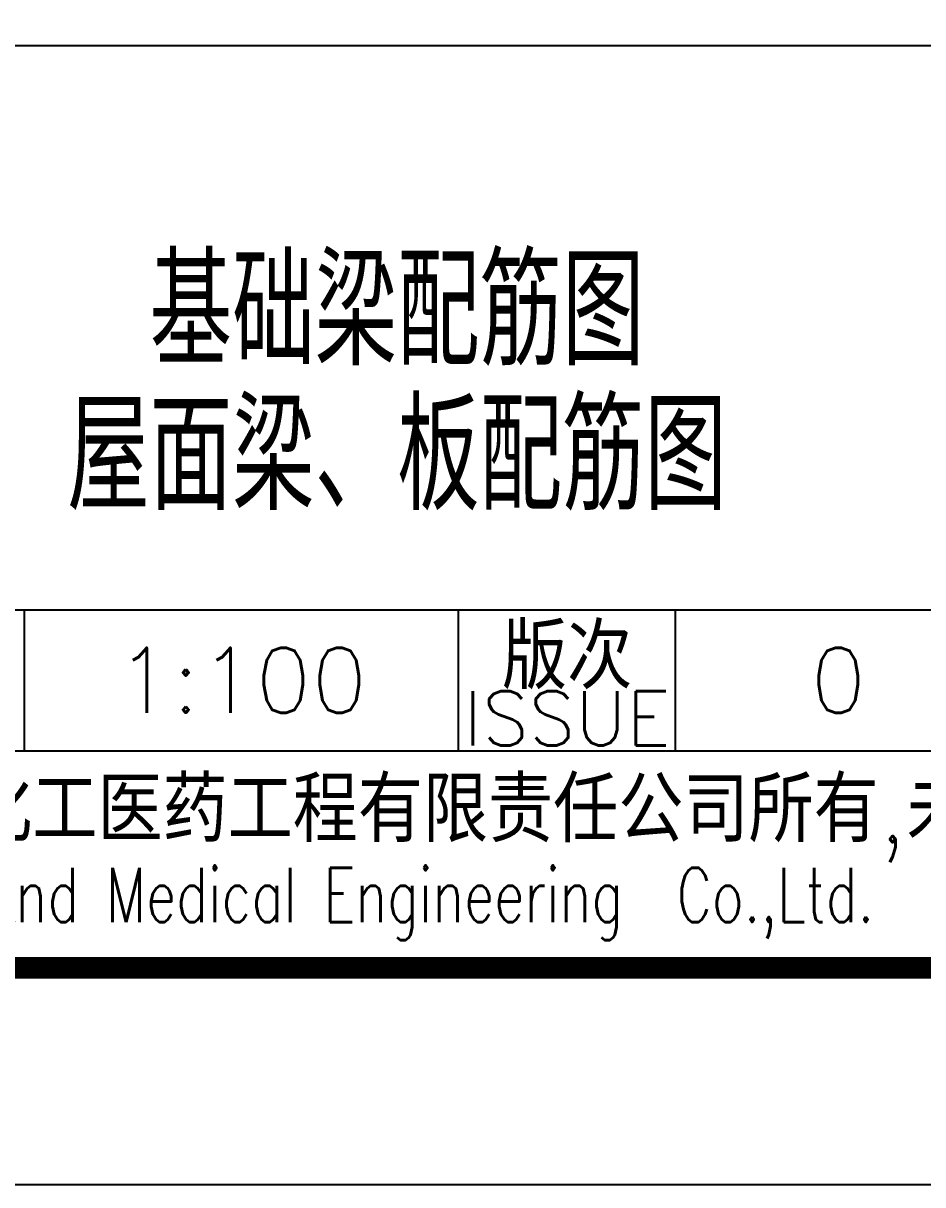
# Model space of a CAD drawing. Extents: x -14715 to 4269, y -24538 to -12228.
# Drawn here: x -11709.6 to -11668.1, y -24537.6 to -24484 of the extents above; entities that cross this region are included whole.
import ezdxf
from ezdxf.enums import TextEntityAlignment as Align

# ---------------------------------------------------------------- set-up
doc = ezdxf.new("R2010")
doc.units = 0
doc.header["$LTSCALE"] = 2000
doc.header["$MEASUREMENT"] = 0
doc.layers.get('0').update_dxf_attribs({"linetype": 'CONTINUOUS'})
doc.layers.add('PUB_TEXT', color=7, linetype='CONTINUOUS')
doc.styles.add('ECEC_TQ', font='txt_l.shx', dxfattribs={"bigfont": 'hztxt_l.shx'})
doc.styles.add('TS', font='tssdeng.shx', dxfattribs={"width": 0.8, "height": 2.5, "bigfont": 'tssdchn.shx'})

msp = doc.modelspace()

# ---------------------------------------------------------------- linework, layer by layer
for p, q in [((-11774.5, -24485.063), (-11664.5, -24485.063)), ((-11719.5, -24511.063), (-11594.5, -24511.063)), ((-11709.5, -24517.563), (-11709.5, -24511.063)), ((-11689.5, -24517.563), (-11689.5, -24511.063)), ((-11679.5, -24517.563), (-11679.5, -24511.063)), ((-11774.5, -24517.563), (-11594.5, -24517.563)), ((-11774.5, -24527.563), (-11594.5, -24527.563)), ((-11584.5, -24537.563), (-12635.75, -24537.563))]:
    msp.add_line(p, q)
at = {"color": 0, "const_width": 1}
msp.add_lwpolyline([(-11594.5, -24527.563), (-12610.75, -24527.563), (-12610.75, -23953.563), (-11594.5, -23953.563)], close=True, dxfattribs=at)

# ---------------------------------------------------------------- texts
at = {"style": 'ECEC_TQ'}
for s, height, p in [('版次', 3, (-11684.5, -24513.063)), ('ISSUE', 2.5, (-11684.5, -24516.063)), ('本文件专有权属安徽华东化工医药工程有限责任公司所有,未经许可不得复制或转让给第三方', 3, (-11684.5, -24520.563))]:
    msp.add_text(s, height=height, dxfattribs=at).set_placement(p, align=Align.MIDDLE)
at = {"style": 'ECEC_TQ', "width": 0.72}
msp.add_text('The proprietary right of this document belongs to Anhui Huadong Chemical And Medical Engineering  Co.,Ltd.  and any replication or transfer to the 3rd. side is forbidden without its permission. ', height=2.5, dxfattribs=at).set_placement((-11684.5, -24524.563), align=Align.MIDDLE)
at = {"style": 'ECEC_TQ'}
for tag, text, p in [('1:100', '1:100', (-11699.5, -24514.313)), ('0', '0', (-11672, -24514.313))]:
    msp.add_attdef(tag, text=text, height=3, dxfattribs=at).set_placement(p, align=Align.MIDDLE)
at = {"layer": 'PUB_TEXT', "style": 'TS', "width": 0.8}
for s, p in [('基础梁配筋图', (-11692.335, -24497.041)), ('屋面梁、板配筋图', (-11692.335, -24503.713))]:
    msp.add_text(s, height=5, dxfattribs=at).set_placement(p, align=Align.MIDDLE)

doc.saveas('drawing.dxf')
